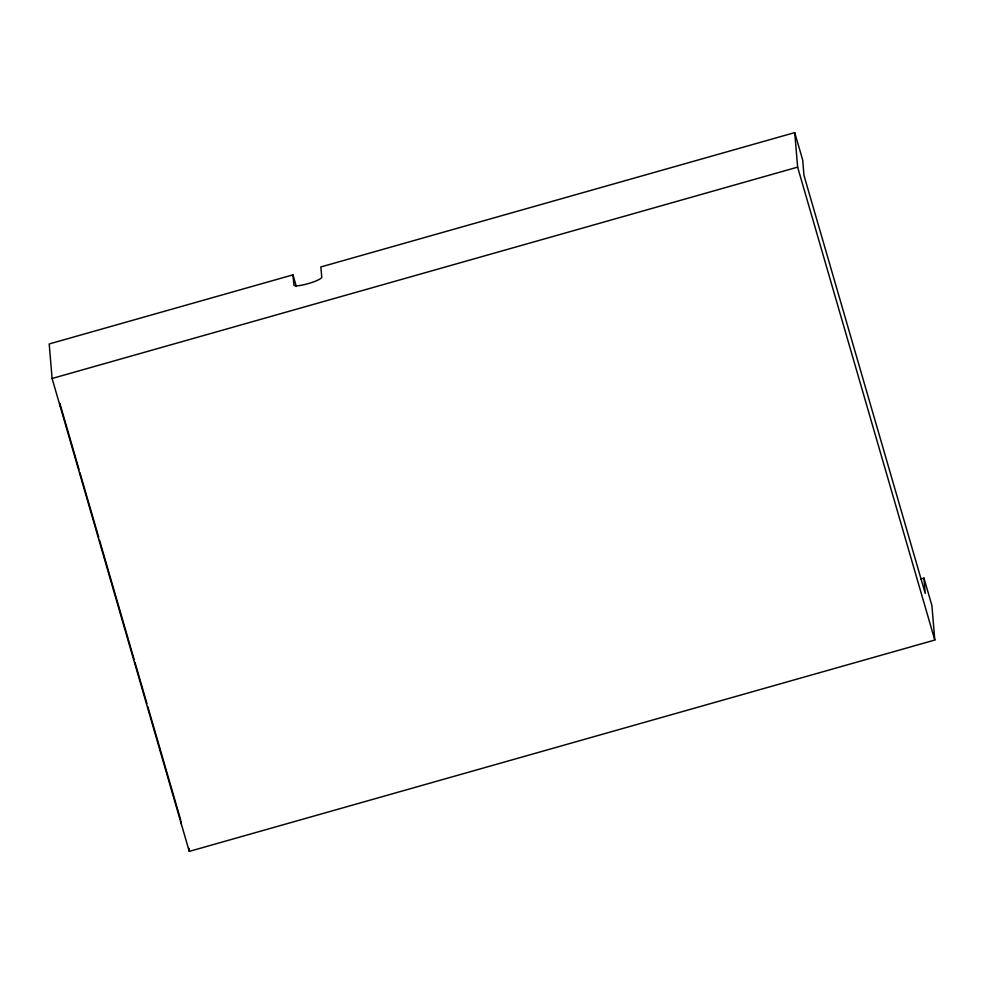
<?xml version="1.0" encoding="UTF-8"?>
<svg xmlns="http://www.w3.org/2000/svg" width="984" height="984" viewBox="0 0 984 984"><rect width="100%" height="100%" fill="white"/><g stroke="black" fill="none" stroke-linecap="round" stroke-linejoin="round"><path stroke-width="1.48" d="M296.295 286.393L292.949 274.856L49.2 343.957L52.103 378.483L189.272 851.394L934.8 640.043L931.897 605.517L923.951 578.1L920.987 578.936M923.951 578.1L925.243 593.45L803.965 175.373L802.686 160.023L794.728 132.606L320.821 266.959L321.793 277.156A14.489 2.521 -16.2 0 1 308.078 283.663A14.489 2.521 -16.2 0 1 293.921 285.053L292.949 274.856M52.103 378.483L797.63 167.132L794.728 132.606M797.63 167.132L934.8 640.043M79.052 469.589L59.839 403.342L60.049 405.9M79.901 472.529L98.695 537.301M99.544 540.241L134.131 659.489M134.993 662.429L146.948 703.646M147.797 706.598L180.675 819.943M189.014 848.393L189.272 851.394M181.105 821.419L181.314 823.977"/></g></svg>
